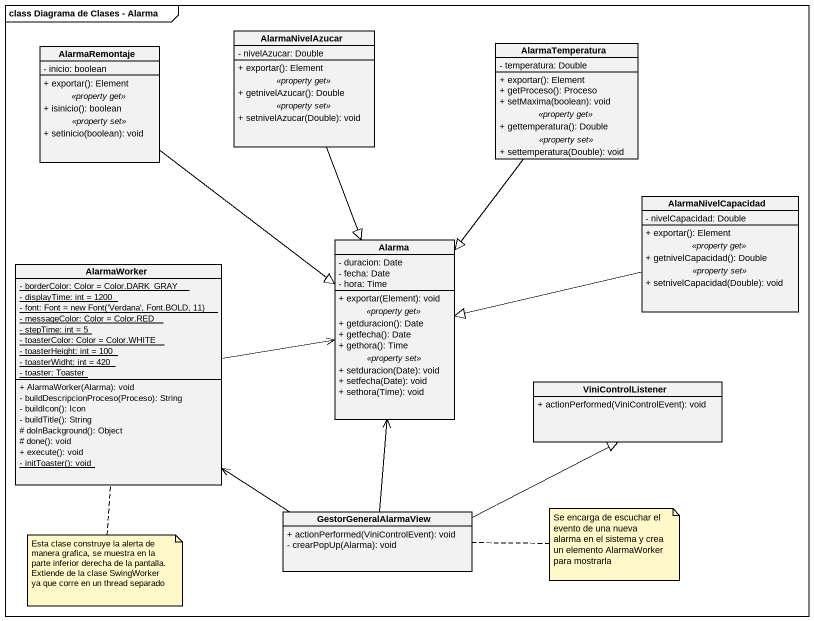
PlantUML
@startuml
mainframe class Diagrama de Clases - Alarma
hide circle
hide empty members
skinparam classAttributeIconSize 0
class AlarmaNivelAzucar {
  - nivelAzucar: Double
  --
  + exportar(): Element
  .. <<property get>> ..
  + getnivelAzucar(): Double
  .. <<property set>> ..
  + setnivelAzucar(Double): void
}
class AlarmaTemperatura {
  - temperatura: Double
  --
  + exportar(): Element
  + getProceso(): Proceso
  + setMaxima(boolean): void
  .. <<property get>> ..
  + gettemperatura(): Double
  .. <<property set>> ..
  + settemperatura(Double): void
}
class AlarmaRemontaje {
  - inicio: boolean
  --
  + exportar(): Element
  .. <<property get>> ..
  + isinicio(): boolean
  .. <<property set>> ..
  + setinicio(boolean): void
}
class AlarmaNivelCapacidad {
  - nivelCapacidad: Double
  --
  + exportar(): Element
  .. <<property get>> ..
  + getnivelCapacidad(): Double
  .. <<property set>> ..
  + setnivelCapacidad(Double): void
}
class AlarmaWorker {
  {static} - borderColor: Color = Color.DARK_GRAY
  {static} - displayTime: int = 1200
  {static} {field} - font: Font = new Font('Verdana', Font.BOLD, 11)
  {static} - messageColor: Color = Color.RED
  {static} - stepTime: int = 5
  {static} - toasterColor: Color = Color.WHITE
  {static} - toasterHeight: int = 100
  {static} - toasterWidht: int = 420
  {static} - toaster: Toaster
  + AlarmaWorker(Alarma): void
  - buildDescripcionProceso(Proceso): String
  - buildIcon(): Icon
  - buildTitle(): String
  # doInBackground(): Object
  # done(): void
  + execute(): void
  {static} - initToaster(): void
}
class Alarma {
  - duracion: Date
  - fecha: Date
  - hora: Time
  --
  + exportar(Element): void
  .. <<property get>> ..
  + getduracion(): Date
  + getfecha(): Date
  + gethora(): Time
  .. <<property set>> ..
  + setduracion(Date): void
  + setfecha(Date): void
  + sethora(Time): void
}
class ViniControlListener {
  + actionPerformed(ViniControlEvent): void
}
class GestorGeneralAlarmaView {
  + actionPerformed(ViniControlEvent): void
  - crearPopUp(Alarma): void
}
AlarmaNivelAzucar --|> Alarma
AlarmaTemperatura --|> Alarma
AlarmaRemontaje --|> Alarma
AlarmaNivelCapacidad -left-|> Alarma
AlarmaWorker -right-> Alarma
GestorGeneralAlarmaView -up-> AlarmaWorker
GestorGeneralAlarmaView -up-> Alarma
GestorGeneralAlarmaView -right-|> ViniControlListener
note right of GestorGeneralAlarmaView : Se encarga de escuchar el evento de una nueva alarma en el sistema y crea un elemento AlarmaWorker para mostrarla
note bottom of AlarmaWorker
  Esta clase construye la alerta de manera grafica, se muestra en la parte inferior derecha de la pantalla.
  Extiende de la clase SwingWorker ya que corre en un thread separado
end note
@enduml
